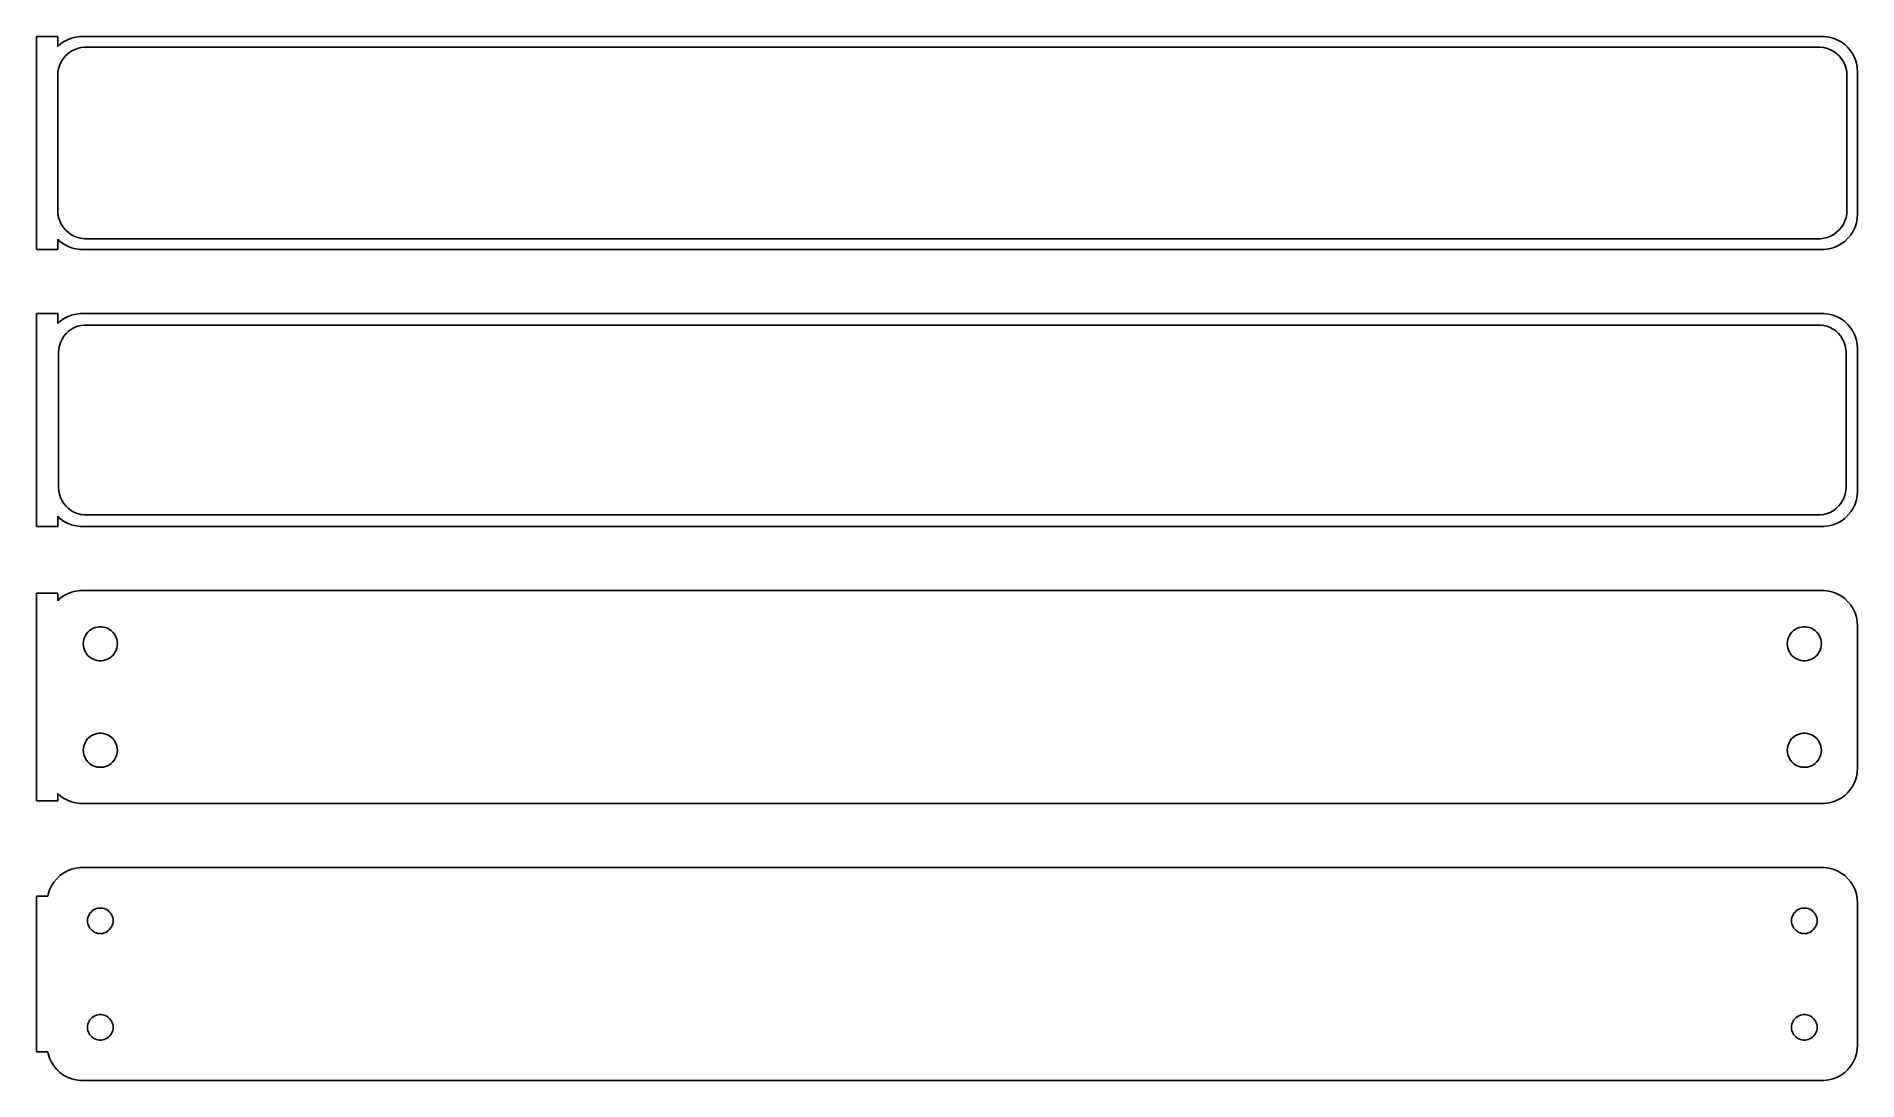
# Model space of a CAD drawing. Header units: metres. Extents: x -129 to 128, y 102 to 249.
import ezdxf

# ---------------------------------------------------------------- set-up
doc = ezdxf.new("R2010")
doc.units = ezdxf.units.M

msp = doc.modelspace()

# ---------------------------------------------------------------- linework, layer by layer
for p, q in [((-126, 248.99), (-129, 248.99)), ((-129, 248.99), (-129, 219.01)), ((-126, 247.559), (-126, 248.99)), ((-123.437, 248.911), (-124.045, 248.755)), ((-122.814, 248.99), (-123.437, 248.911)), ((122.814, 248.99), (-122.814, 248.99)), ((123.437, 248.911), (122.814, 248.99)), ((124.045, 248.755), (123.437, 248.911)), ((-125.687, 247.853), (-126, 247.559)), ((-125.179, 248.222), (-125.687, 247.853)), ((-124.629, 248.524), (-125.179, 248.222)), ((-124.916, 246.238), (-124.55, 246.582)), ((-124.045, 248.755), (-124.629, 248.524)), ((-124.55, 246.582), (-124.143, 246.877)), ((-124.143, 246.877), (-123.703, 247.119)), ((-123.703, 247.119), (-123.236, 247.304)), ((-123.236, 247.304), (-122.75, 247.429)), ((-122.75, 247.429), (-122.251, 247.492)), ((-122.251, 247.492), (122.251, 247.492)), ((122.251, 247.492), (122.75, 247.429)), ((122.75, 247.429), (123.236, 247.304)), ((123.236, 247.304), (123.703, 247.119)), ((123.703, 247.119), (124.143, 246.877)), ((124.629, 248.524), (124.045, 248.755)), ((124.143, 246.877), (124.55, 246.582)), ((124.55, 246.582), (124.916, 246.238)), ((125.179, 248.222), (124.629, 248.524)), ((125.687, 247.853), (125.179, 248.222)), ((126.145, 247.423), (125.687, 247.853)), ((126.545, 246.939), (126.145, 247.423)), ((126.882, 246.409), (126.545, 246.939)), ((127.149, 245.841), (126.882, 246.409)), ((-126, 243.5), (-125.968, 244.001)), ((-125.968, 244.001), (-125.874, 244.495)), ((-125.874, 244.495), (-125.719, 244.972)), ((-125.719, 244.972), (-125.505, 245.427)), ((-125.505, 245.427), (-125.236, 245.851)), ((-125.236, 245.851), (-124.916, 246.238)), ((124.916, 246.238), (125.236, 245.851)), ((125.236, 245.851), (125.505, 245.427)), ((125.505, 245.427), (125.719, 244.972)), ((125.719, 244.972), (125.874, 244.495)), ((125.874, 244.495), (125.968, 244.001)), ((125.968, 244.001), (126, 243.5)), ((127.343, 245.243), (127.149, 245.841)), ((127.461, 244.627), (127.343, 245.243)), ((127.5, 244), (127.461, 244.627)), ((127.5, 224), (127.5, 244)), ((-126, 224.5), (-126, 243.5)), ((126, 243.5), (126, 224.5)), ((-125.968, 223.999), (-126, 224.5)), ((-125.874, 223.505), (-125.968, 223.999)), ((-125.719, 223.028), (-125.874, 223.505)), ((125.874, 223.505), (125.719, 223.028)), ((125.968, 223.999), (125.874, 223.505)), ((126, 224.5), (125.968, 223.999)), ((127.343, 222.757), (127.461, 223.373)), ((127.461, 223.373), (127.5, 224)), ((-125.505, 222.573), (-125.719, 223.028)), ((-125.236, 222.149), (-125.505, 222.573)), ((-124.916, 221.762), (-125.236, 222.149)), ((-124.55, 221.418), (-124.916, 221.762)), ((-124.143, 221.123), (-124.55, 221.418)), ((-123.703, 220.881), (-124.143, 221.123)), ((-123.236, 220.696), (-123.703, 220.881)), ((-122.75, 220.571), (-123.236, 220.696)), ((123.236, 220.696), (122.75, 220.571)), ((123.703, 220.881), (123.236, 220.696)), ((124.143, 221.123), (123.703, 220.881)), ((124.55, 221.418), (124.143, 221.123)), ((124.916, 221.762), (124.55, 221.418)), ((125.236, 222.149), (124.916, 221.762)), ((125.505, 222.573), (125.236, 222.149)), ((125.719, 223.028), (125.505, 222.573)), ((126.145, 220.577), (126.545, 221.061)), ((126.545, 221.061), (126.882, 221.591)), ((126.882, 221.591), (127.149, 222.159)), ((127.149, 222.159), (127.343, 222.757)), ((-129, 219.01), (-126, 219.01)), ((-126, 220.441), (-125.687, 220.147)), ((-126, 219.01), (-126, 220.441)), ((-125.687, 220.147), (-125.179, 219.778)), ((-125.179, 219.778), (-124.629, 219.476)), ((-124.629, 219.476), (-124.045, 219.245)), ((-124.045, 219.245), (-123.437, 219.089)), ((-123.437, 219.089), (-122.814, 219.01)), ((-122.814, 219.01), (122.814, 219.01)), ((-122.251, 220.508), (-122.75, 220.571)), ((122.251, 220.508), (-122.251, 220.508)), ((122.75, 220.571), (122.251, 220.508)), ((122.814, 219.01), (123.437, 219.089)), ((123.437, 219.089), (124.045, 219.245)), ((124.045, 219.245), (124.629, 219.476)), ((124.629, 219.476), (125.179, 219.778)), ((125.179, 219.778), (125.687, 220.147)), ((125.687, 220.147), (126.145, 220.577)), ((-126, 209.99), (-129, 209.99)), ((-129, 209.99), (-129, 180.01)), ((-126, 208.559), (-126, 209.99)), ((-125.687, 208.853), (-126, 208.559)), ((-125.179, 209.222), (-125.687, 208.853)), ((-124.629, 209.524), (-125.179, 209.222)), ((-124.045, 209.755), (-124.629, 209.524)), ((-124.469, 207.484), (-124.075, 207.77)), ((-124.075, 207.77), (-123.649, 208.004)), ((-123.437, 209.911), (-124.045, 209.755)), ((-123.649, 208.004), (-123.197, 208.183)), ((-122.814, 209.99), (-123.437, 209.911)), ((-123.197, 208.183), (-122.726, 208.304)), ((122.814, 209.99), (-122.814, 209.99)), ((-122.726, 208.304), (-122.243, 208.365)), ((-122.243, 208.365), (122.243, 208.365)), ((122.243, 208.365), (122.726, 208.304)), ((122.726, 208.304), (123.197, 208.183)), ((123.437, 209.911), (122.814, 209.99)), ((123.197, 208.183), (123.649, 208.004)), ((124.045, 209.755), (123.437, 209.911)), ((123.649, 208.004), (124.075, 207.77)), ((124.629, 209.524), (124.045, 209.755)), ((124.075, 207.77), (124.469, 207.484)), ((125.179, 209.222), (124.629, 209.524)), ((125.687, 208.853), (125.179, 209.222)), ((126.145, 208.423), (125.687, 208.853)), ((126.545, 207.939), (126.145, 208.423)), ((126.882, 207.409), (126.545, 207.939)), ((-125.842, 204.985), (-125.751, 205.463)), ((-125.751, 205.463), (-125.601, 205.926)), ((-125.601, 205.926), (-125.394, 206.366)), ((-125.394, 206.366), (-125.133, 206.776)), ((-125.133, 206.776), (-124.823, 207.151)), ((-124.823, 207.151), (-124.469, 207.484)), ((124.469, 207.484), (124.823, 207.151)), ((124.823, 207.151), (125.133, 206.776)), ((125.133, 206.776), (125.394, 206.366)), ((125.394, 206.366), (125.601, 205.926)), ((125.601, 205.926), (125.751, 205.463)), ((125.751, 205.463), (125.842, 204.985)), ((127.149, 206.841), (126.882, 207.409)), ((127.343, 206.243), (127.149, 206.841)), ((127.461, 205.627), (127.343, 206.243)), ((127.5, 205), (127.461, 205.627)), ((-125.873, 204.5), (-125.842, 204.985)), ((-125.873, 185.5), (-125.873, 204.5)), ((125.842, 204.985), (125.873, 204.5)), ((125.873, 204.5), (125.873, 185.5)), ((127.5, 185), (127.5, 205)), ((-125.842, 185.015), (-125.873, 185.5)), ((-125.751, 184.537), (-125.842, 185.015)), ((125.842, 185.015), (125.751, 184.537)), ((125.873, 185.5), (125.842, 185.015)), ((127.461, 184.373), (127.5, 185)), ((-125.601, 184.074), (-125.751, 184.537)), ((-125.394, 183.634), (-125.601, 184.074)), ((-125.133, 183.224), (-125.394, 183.634)), ((-124.823, 182.849), (-125.133, 183.224)), ((-124.469, 182.516), (-124.823, 182.849)), ((-124.075, 182.23), (-124.469, 182.516)), ((-123.649, 181.996), (-124.075, 182.23)), ((124.075, 182.23), (123.649, 181.996)), ((124.469, 182.516), (124.075, 182.23)), ((124.823, 182.849), (124.469, 182.516)), ((125.133, 183.224), (124.823, 182.849)), ((125.394, 183.634), (125.133, 183.224)), ((125.601, 184.074), (125.394, 183.634)), ((125.751, 184.537), (125.601, 184.074)), ((126.545, 182.061), (126.882, 182.591)), ((126.882, 182.591), (127.149, 183.159)), ((127.149, 183.159), (127.343, 183.757)), ((127.343, 183.757), (127.461, 184.373)), ((-129, 180.01), (-126, 180.01)), ((-126, 181.441), (-125.687, 181.147)), ((-126, 180.01), (-126, 181.441)), ((-125.687, 181.147), (-125.179, 180.778)), ((-125.179, 180.778), (-124.629, 180.476)), ((-124.629, 180.476), (-124.045, 180.245)), ((-124.045, 180.245), (-123.437, 180.089)), ((-123.197, 181.817), (-123.649, 181.996)), ((-123.437, 180.089), (-122.814, 180.01)), ((-122.726, 181.696), (-123.197, 181.817)), ((-122.814, 180.01), (122.814, 180.01)), ((-122.243, 181.635), (-122.726, 181.696)), ((122.243, 181.635), (-122.243, 181.635)), ((122.726, 181.696), (122.243, 181.635)), ((123.197, 181.817), (122.726, 181.696)), ((122.814, 180.01), (123.437, 180.089)), ((123.649, 181.996), (123.197, 181.817)), ((123.437, 180.089), (124.045, 180.245)), ((124.045, 180.245), (124.629, 180.476)), ((124.629, 180.476), (125.179, 180.778)), ((125.179, 180.778), (125.687, 181.147)), ((125.687, 181.147), (126.145, 181.577)), ((126.145, 181.577), (126.545, 182.061)), ((-126, 170.615), (-129, 170.615)), ((-129, 170.615), (-129, 141.385)), ((-126, 169.559), (-126, 170.615)), ((-125.687, 169.853), (-126, 169.559)), ((-125.179, 170.222), (-125.687, 169.853)), ((-124.629, 170.524), (-125.179, 170.222)), ((-124.045, 170.755), (-124.629, 170.524)), ((-123.437, 170.911), (-124.045, 170.755)), ((-122.814, 170.99), (-123.437, 170.911)), ((122.814, 170.99), (-122.814, 170.99)), ((123.437, 170.911), (122.814, 170.99)), ((124.045, 170.755), (123.437, 170.911)), ((124.629, 170.524), (124.045, 170.755)), ((125.179, 170.222), (124.629, 170.524)), ((125.687, 169.853), (125.179, 170.222)), ((126.145, 169.423), (125.687, 169.853)), ((126.545, 168.939), (126.145, 169.423)), ((126.882, 168.409), (126.545, 168.939)), ((127.149, 167.841), (126.882, 168.409)), ((127.343, 167.243), (127.149, 167.841)), ((127.461, 166.627), (127.343, 167.243)), ((-122.325, 164.097), (-122.231, 164.383)), ((-122.231, 164.383), (-122.103, 164.656)), ((-122.103, 164.656), (-121.942, 164.911)), ((-121.942, 164.911), (-121.75, 165.143)), ((-121.75, 165.143), (-121.53, 165.349)), ((-121.53, 165.349), (-121.286, 165.526)), ((-121.286, 165.526), (-121.022, 165.672)), ((-121.022, 165.672), (-120.742, 165.783)), ((-120.742, 165.783), (-120.45, 165.857)), ((-120.45, 165.857), (-120.151, 165.895)), ((-120.151, 165.895), (-119.849, 165.895)), ((-119.849, 165.895), (-119.55, 165.857)), ((-119.55, 165.857), (-119.258, 165.783)), ((-119.258, 165.783), (-118.978, 165.672)), ((-118.978, 165.672), (-118.714, 165.526)), ((-118.714, 165.526), (-118.47, 165.349)), ((-118.47, 165.349), (-118.25, 165.143)), ((-118.25, 165.143), (-118.058, 164.911)), ((-118.058, 164.911), (-117.897, 164.656)), ((-117.897, 164.656), (-117.769, 164.383)), ((-117.769, 164.383), (-117.675, 164.097)), ((117.675, 164.097), (117.769, 164.383)), ((117.769, 164.383), (117.897, 164.656)), ((117.897, 164.656), (118.058, 164.911)), ((118.058, 164.911), (118.25, 165.143)), ((118.25, 165.143), (118.47, 165.349)), ((118.47, 165.349), (118.714, 165.526)), ((118.714, 165.526), (118.978, 165.672)), ((118.978, 165.672), (119.258, 165.783)), ((119.258, 165.783), (119.55, 165.857)), ((119.55, 165.857), (119.849, 165.895)), ((119.849, 165.895), (120.151, 165.895)), ((120.151, 165.895), (120.45, 165.857)), ((120.45, 165.857), (120.742, 165.783)), ((120.742, 165.783), (121.022, 165.672)), ((121.022, 165.672), (121.286, 165.526)), ((121.286, 165.526), (121.53, 165.349)), ((121.53, 165.349), (121.75, 165.143)), ((121.75, 165.143), (121.942, 164.911)), ((121.942, 164.911), (122.103, 164.656)), ((122.103, 164.656), (122.231, 164.383)), ((122.231, 164.383), (122.325, 164.097)), ((127.5, 166), (127.461, 166.627)), ((127.5, 146), (127.5, 166)), ((-122.4, 163.5), (-122.381, 163.801)), ((-122.381, 163.199), (-122.4, 163.5)), ((-122.381, 163.801), (-122.325, 164.097)), ((-122.325, 162.903), (-122.381, 163.199)), ((-122.231, 162.617), (-122.325, 162.903)), ((-122.103, 162.344), (-122.231, 162.617)), ((-121.942, 162.089), (-122.103, 162.344)), ((-121.75, 161.857), (-121.942, 162.089)), ((-121.53, 161.651), (-121.75, 161.857)), ((-121.286, 161.474), (-121.53, 161.651)), ((-118.47, 161.651), (-118.714, 161.474)), ((-118.25, 161.857), (-118.47, 161.651)), ((-118.058, 162.089), (-118.25, 161.857)), ((-117.897, 162.344), (-118.058, 162.089)), ((-117.769, 162.617), (-117.897, 162.344)), ((-117.675, 162.903), (-117.769, 162.617)), ((-117.675, 164.097), (-117.619, 163.801)), ((-117.619, 163.199), (-117.675, 162.903)), ((-117.619, 163.801), (-117.6, 163.5)), ((-117.6, 163.5), (-117.619, 163.199)), ((117.6, 163.5), (117.619, 163.801)), ((117.619, 163.199), (117.6, 163.5)), ((117.619, 163.801), (117.675, 164.097)), ((117.675, 162.903), (117.619, 163.199)), ((117.769, 162.617), (117.675, 162.903)), ((117.897, 162.344), (117.769, 162.617)), ((118.058, 162.089), (117.897, 162.344)), ((118.25, 161.857), (118.058, 162.089)), ((118.47, 161.651), (118.25, 161.857)), ((118.714, 161.474), (118.47, 161.651)), ((121.53, 161.651), (121.286, 161.474)), ((121.75, 161.857), (121.53, 161.651)), ((121.942, 162.089), (121.75, 161.857)), ((122.103, 162.344), (121.942, 162.089)), ((122.231, 162.617), (122.103, 162.344)), ((122.325, 162.903), (122.231, 162.617)), ((122.325, 164.097), (122.381, 163.801)), ((122.381, 163.199), (122.325, 162.903)), ((122.381, 163.801), (122.4, 163.5)), ((122.4, 163.5), (122.381, 163.199)), ((-121.022, 161.328), (-121.286, 161.474)), ((-120.742, 161.217), (-121.022, 161.328)), ((-120.45, 161.143), (-120.742, 161.217)), ((-120.151, 161.105), (-120.45, 161.143)), ((-119.849, 161.105), (-120.151, 161.105)), ((-119.55, 161.143), (-119.849, 161.105)), ((-119.258, 161.217), (-119.55, 161.143)), ((-118.978, 161.328), (-119.258, 161.217)), ((-118.714, 161.474), (-118.978, 161.328)), ((118.978, 161.328), (118.714, 161.474)), ((119.258, 161.217), (118.978, 161.328)), ((119.55, 161.143), (119.258, 161.217)), ((119.849, 161.105), (119.55, 161.143)), ((120.151, 161.105), (119.849, 161.105)), ((120.45, 161.143), (120.151, 161.105)), ((120.742, 161.217), (120.45, 161.143)), ((121.022, 161.328), (120.742, 161.217)), ((121.286, 161.474), (121.022, 161.328)), ((-122.4, 148.5), (-122.381, 148.801)), ((-122.381, 148.801), (-122.325, 149.097)), ((-122.325, 149.097), (-122.231, 149.383)), ((-122.231, 149.383), (-122.103, 149.656)), ((-122.103, 149.656), (-121.942, 149.911)), ((-121.942, 149.911), (-121.75, 150.143)), ((-121.75, 150.143), (-121.53, 150.349)), ((-121.53, 150.349), (-121.286, 150.526)), ((-121.286, 150.526), (-121.022, 150.672)), ((-121.022, 150.672), (-120.742, 150.783)), ((-120.742, 150.783), (-120.45, 150.857)), ((-120.45, 150.857), (-120.151, 150.895)), ((-120.151, 150.895), (-119.849, 150.895)), ((-119.849, 150.895), (-119.55, 150.857)), ((-119.55, 150.857), (-119.258, 150.783)), ((-119.258, 150.783), (-118.978, 150.672)), ((-118.978, 150.672), (-118.714, 150.526)), ((-118.714, 150.526), (-118.47, 150.349)), ((-118.47, 150.349), (-118.25, 150.143)), ((-118.25, 150.143), (-118.058, 149.911)), ((-118.058, 149.911), (-117.897, 149.656)), ((-117.897, 149.656), (-117.769, 149.383)), ((-117.769, 149.383), (-117.675, 149.097)), ((-117.675, 149.097), (-117.619, 148.801)), ((-117.619, 148.801), (-117.6, 148.5)), ((117.6, 148.5), (117.619, 148.801)), ((117.619, 148.801), (117.675, 149.097)), ((117.675, 149.097), (117.769, 149.383)), ((117.769, 149.383), (117.897, 149.656)), ((117.897, 149.656), (118.058, 149.911)), ((118.058, 149.911), (118.25, 150.143)), ((118.25, 150.143), (118.47, 150.349)), ((118.47, 150.349), (118.714, 150.526)), ((118.714, 150.526), (118.978, 150.672)), ((118.978, 150.672), (119.258, 150.783)), ((119.258, 150.783), (119.55, 150.857)), ((119.55, 150.857), (119.849, 150.895)), ((119.849, 150.895), (120.151, 150.895)), ((120.151, 150.895), (120.45, 150.857)), ((120.45, 150.857), (120.742, 150.783)), ((120.742, 150.783), (121.022, 150.672)), ((121.022, 150.672), (121.286, 150.526)), ((121.286, 150.526), (121.53, 150.349)), ((121.53, 150.349), (121.75, 150.143)), ((121.75, 150.143), (121.942, 149.911)), ((121.942, 149.911), (122.103, 149.656)), ((122.103, 149.656), (122.231, 149.383)), ((122.231, 149.383), (122.325, 149.097)), ((122.325, 149.097), (122.381, 148.801)), ((122.381, 148.801), (122.4, 148.5)), ((-122.381, 148.199), (-122.4, 148.5)), ((-122.325, 147.903), (-122.381, 148.199)), ((-122.231, 147.617), (-122.325, 147.903)), ((-122.103, 147.344), (-122.231, 147.617)), ((-121.942, 147.089), (-122.103, 147.344)), ((-121.75, 146.857), (-121.942, 147.089)), ((-121.53, 146.651), (-121.75, 146.857)), ((-121.286, 146.474), (-121.53, 146.651)), ((-121.022, 146.328), (-121.286, 146.474)), ((-120.742, 146.217), (-121.022, 146.328)), ((-120.45, 146.143), (-120.742, 146.217)), ((-119.258, 146.217), (-119.55, 146.143)), ((-118.978, 146.328), (-119.258, 146.217)), ((-118.714, 146.474), (-118.978, 146.328)), ((-118.47, 146.651), (-118.714, 146.474)), ((-118.25, 146.857), (-118.47, 146.651)), ((-118.058, 147.089), (-118.25, 146.857)), ((-117.897, 147.344), (-118.058, 147.089)), ((-117.769, 147.617), (-117.897, 147.344)), ((-117.675, 147.903), (-117.769, 147.617)), ((-117.619, 148.199), (-117.675, 147.903)), ((-117.6, 148.5), (-117.619, 148.199)), ((117.619, 148.199), (117.6, 148.5)), ((117.675, 147.903), (117.619, 148.199)), ((117.769, 147.617), (117.675, 147.903)), ((117.897, 147.344), (117.769, 147.617)), ((118.058, 147.089), (117.897, 147.344)), ((118.25, 146.857), (118.058, 147.089)), ((118.47, 146.651), (118.25, 146.857)), ((118.714, 146.474), (118.47, 146.651)), ((118.978, 146.328), (118.714, 146.474)), ((119.258, 146.217), (118.978, 146.328)), ((119.55, 146.143), (119.258, 146.217)), ((120.742, 146.217), (120.45, 146.143)), ((121.022, 146.328), (120.742, 146.217)), ((121.286, 146.474), (121.022, 146.328)), ((121.53, 146.651), (121.286, 146.474)), ((121.75, 146.857), (121.53, 146.651)), ((121.942, 147.089), (121.75, 146.857)), ((122.103, 147.344), (121.942, 147.089)), ((122.231, 147.617), (122.103, 147.344)), ((122.325, 147.903), (122.231, 147.617)), ((122.381, 148.199), (122.325, 147.903)), ((122.4, 148.5), (122.381, 148.199)), ((-120.151, 146.105), (-120.45, 146.143)), ((-119.849, 146.105), (-120.151, 146.105)), ((-119.55, 146.143), (-119.849, 146.105)), ((119.849, 146.105), (119.55, 146.143)), ((120.151, 146.105), (119.849, 146.105)), ((120.45, 146.143), (120.151, 146.105)), ((126.882, 143.591), (127.149, 144.159)), ((127.149, 144.159), (127.343, 144.757)), ((127.343, 144.757), (127.461, 145.373)), ((127.461, 145.373), (127.5, 146)), ((-129, 141.385), (-126, 141.385)), ((-126, 141.385), (-126, 142.441)), ((-126, 142.441), (-125.687, 142.147)), ((-125.687, 142.147), (-125.179, 141.778)), ((-125.179, 141.778), (-124.629, 141.476)), ((-124.629, 141.476), (-124.045, 141.245)), ((-124.045, 141.245), (-123.437, 141.089)), ((-123.437, 141.089), (-122.814, 141.01)), ((122.814, 141.01), (123.437, 141.089)), ((123.437, 141.089), (124.045, 141.245)), ((124.045, 141.245), (124.629, 141.476)), ((124.629, 141.476), (125.179, 141.778)), ((125.179, 141.778), (125.687, 142.147)), ((125.687, 142.147), (126.145, 142.577)), ((126.145, 142.577), (126.545, 143.061)), ((126.545, 143.061), (126.882, 143.591)), ((-122.814, 141.01), (122.814, 141.01)), ((-125.687, 130.853), (-126.145, 130.423)), ((-125.179, 131.222), (-125.687, 130.853)), ((-124.629, 131.524), (-125.179, 131.222)), ((-124.045, 131.755), (-124.629, 131.524)), ((-123.437, 131.911), (-124.045, 131.755)), ((-122.814, 131.99), (-123.437, 131.911)), ((122.814, 131.99), (-122.814, 131.99)), ((123.437, 131.911), (122.814, 131.99)), ((124.045, 131.755), (123.437, 131.911)), ((124.629, 131.524), (124.045, 131.755)), ((125.179, 131.222), (124.629, 131.524)), ((125.687, 130.853), (125.179, 131.222)), ((126.145, 130.423), (125.687, 130.853)), ((-127.149, 128.841), (-127.343, 128.243)), ((-126.882, 129.409), (-127.149, 128.841)), ((-126.545, 129.939), (-126.882, 129.409)), ((-126.145, 130.423), (-126.545, 129.939)), ((126.545, 129.939), (126.145, 130.423)), ((126.882, 129.409), (126.545, 129.939)), ((127.149, 128.841), (126.882, 129.409)), ((127.343, 128.243), (127.149, 128.841)), ((-127.4, 127.944), (-129, 127.944)), ((-129, 127.944), (-129, 106.056)), ((-127.343, 128.243), (-127.4, 127.944)), ((-121.456, 125.558), (-121.312, 125.732)), ((-121.312, 125.732), (-121.147, 125.887)), ((-121.147, 125.887), (-120.964, 126.02)), ((-120.964, 126.02), (-120.766, 126.129)), ((-120.766, 126.129), (-120.556, 126.212)), ((-120.556, 126.212), (-120.337, 126.268)), ((-120.337, 126.268), (-120.113, 126.296)), ((-120.113, 126.296), (-119.887, 126.296)), ((-119.887, 126.296), (-119.663, 126.268)), ((-119.663, 126.268), (-119.444, 126.212)), ((-119.444, 126.212), (-119.234, 126.129)), ((-119.234, 126.129), (-119.036, 126.02)), ((-119.036, 126.02), (-118.853, 125.887)), ((-118.853, 125.887), (-118.688, 125.732)), ((-118.688, 125.732), (-118.544, 125.558)), ((118.544, 125.558), (118.688, 125.732)), ((118.688, 125.732), (118.853, 125.887)), ((118.853, 125.887), (119.036, 126.02)), ((119.036, 126.02), (119.234, 126.129)), ((119.234, 126.129), (119.444, 126.212)), ((119.444, 126.212), (119.663, 126.268)), ((119.663, 126.268), (119.887, 126.296)), ((119.887, 126.296), (120.113, 126.296)), ((120.113, 126.296), (120.337, 126.268)), ((120.337, 126.268), (120.556, 126.212)), ((120.556, 126.212), (120.766, 126.129)), ((120.766, 126.129), (120.964, 126.02)), ((120.964, 126.02), (121.147, 125.887)), ((121.147, 125.887), (121.312, 125.732)), ((121.312, 125.732), (121.456, 125.558)), ((127.461, 127.627), (127.343, 128.243)), ((127.5, 127), (127.461, 127.627)), ((127.5, 107), (127.5, 127)), ((-121.8, 124.5), (-121.786, 124.726)), ((-121.786, 124.274), (-121.8, 124.5)), ((-121.786, 124.726), (-121.743, 124.948)), ((-121.743, 124.052), (-121.786, 124.274)), ((-121.743, 124.948), (-121.674, 125.163)), ((-121.674, 123.837), (-121.743, 124.052)), ((-121.674, 125.163), (-121.577, 125.367)), ((-121.577, 123.633), (-121.674, 123.837)), ((-121.577, 125.367), (-121.456, 125.558)), ((-121.456, 123.442), (-121.577, 123.633)), ((-121.312, 123.268), (-121.456, 123.442)), ((-121.147, 123.113), (-121.312, 123.268)), ((-118.688, 123.268), (-118.853, 123.113)), ((-118.544, 123.442), (-118.688, 123.268)), ((-118.544, 125.558), (-118.423, 125.367)), ((-118.423, 123.633), (-118.544, 123.442)), ((-118.423, 125.367), (-118.326, 125.163)), ((-118.326, 123.837), (-118.423, 123.633)), ((-118.326, 125.163), (-118.257, 124.948)), ((-118.257, 124.052), (-118.326, 123.837)), ((-118.257, 124.948), (-118.214, 124.726)), ((-118.214, 124.274), (-118.257, 124.052)), ((-118.214, 124.726), (-118.2, 124.5)), ((-118.2, 124.5), (-118.214, 124.274)), ((118.2, 124.5), (118.214, 124.726)), ((118.214, 124.274), (118.2, 124.5)), ((118.214, 124.726), (118.257, 124.948)), ((118.257, 124.052), (118.214, 124.274)), ((118.257, 124.948), (118.326, 125.163)), ((118.326, 123.837), (118.257, 124.052)), ((118.326, 125.163), (118.423, 125.367)), ((118.423, 123.633), (118.326, 123.837)), ((118.423, 125.367), (118.544, 125.558)), ((118.544, 123.442), (118.423, 123.633)), ((118.688, 123.268), (118.544, 123.442)), ((118.853, 123.113), (118.688, 123.268)), ((121.312, 123.268), (121.147, 123.113)), ((121.456, 123.442), (121.312, 123.268)), ((121.456, 125.558), (121.577, 125.367)), ((121.577, 123.633), (121.456, 123.442)), ((121.577, 125.367), (121.674, 125.163)), ((121.674, 123.837), (121.577, 123.633)), ((121.674, 125.163), (121.743, 124.948)), ((121.743, 124.052), (121.674, 123.837)), ((121.743, 124.948), (121.786, 124.726)), ((121.786, 124.274), (121.743, 124.052)), ((121.786, 124.726), (121.8, 124.5)), ((121.8, 124.5), (121.786, 124.274)), ((-120.964, 122.98), (-121.147, 123.113)), ((-120.766, 122.871), (-120.964, 122.98)), ((-120.556, 122.788), (-120.766, 122.871)), ((-120.337, 122.732), (-120.556, 122.788)), ((-120.113, 122.704), (-120.337, 122.732)), ((-119.887, 122.704), (-120.113, 122.704)), ((-119.663, 122.732), (-119.887, 122.704)), ((-119.444, 122.788), (-119.663, 122.732)), ((-119.234, 122.871), (-119.444, 122.788)), ((-119.036, 122.98), (-119.234, 122.871)), ((-118.853, 123.113), (-119.036, 122.98)), ((119.036, 122.98), (118.853, 123.113)), ((119.234, 122.871), (119.036, 122.98)), ((119.444, 122.788), (119.234, 122.871)), ((119.663, 122.732), (119.444, 122.788)), ((119.887, 122.704), (119.663, 122.732)), ((120.113, 122.704), (119.887, 122.704)), ((120.337, 122.732), (120.113, 122.704)), ((120.556, 122.788), (120.337, 122.732)), ((120.766, 122.871), (120.556, 122.788)), ((120.964, 122.98), (120.766, 122.871)), ((121.147, 123.113), (120.964, 122.98)), ((-121.674, 110.163), (-121.577, 110.367)), ((-121.577, 110.367), (-121.456, 110.558)), ((-121.456, 110.558), (-121.312, 110.732)), ((-121.312, 110.732), (-121.147, 110.887)), ((-121.147, 110.887), (-120.964, 111.02)), ((-120.964, 111.02), (-120.766, 111.129)), ((-120.766, 111.129), (-120.556, 111.212)), ((-120.556, 111.212), (-120.337, 111.268)), ((-120.337, 111.268), (-120.113, 111.296)), ((-120.113, 111.296), (-119.887, 111.296)), ((-119.887, 111.296), (-119.663, 111.268)), ((-119.663, 111.268), (-119.444, 111.212)), ((-119.444, 111.212), (-119.234, 111.129)), ((-119.234, 111.129), (-119.036, 111.02)), ((-119.036, 111.02), (-118.853, 110.887)), ((-118.853, 110.887), (-118.688, 110.732)), ((-118.688, 110.732), (-118.544, 110.558)), ((-118.544, 110.558), (-118.423, 110.367)), ((-118.423, 110.367), (-118.326, 110.163)), ((118.326, 110.163), (118.423, 110.367)), ((118.423, 110.367), (118.544, 110.558)), ((118.544, 110.558), (118.688, 110.732)), ((118.688, 110.732), (118.853, 110.887)), ((118.853, 110.887), (119.036, 111.02)), ((119.036, 111.02), (119.234, 111.129)), ((119.234, 111.129), (119.444, 111.212)), ((119.444, 111.212), (119.663, 111.268)), ((119.663, 111.268), (119.887, 111.296)), ((119.887, 111.296), (120.113, 111.296)), ((120.113, 111.296), (120.337, 111.268)), ((120.337, 111.268), (120.556, 111.212)), ((120.556, 111.212), (120.766, 111.129)), ((120.766, 111.129), (120.964, 111.02)), ((120.964, 111.02), (121.147, 110.887)), ((121.147, 110.887), (121.312, 110.732)), ((121.312, 110.732), (121.456, 110.558)), ((121.456, 110.558), (121.577, 110.367)), ((121.577, 110.367), (121.674, 110.163)), ((-121.8, 109.5), (-121.786, 109.726)), ((-121.786, 109.274), (-121.8, 109.5)), ((-121.786, 109.726), (-121.743, 109.948)), ((-121.743, 109.052), (-121.786, 109.274)), ((-121.743, 109.948), (-121.674, 110.163)), ((-121.674, 108.837), (-121.743, 109.052)), ((-121.577, 108.633), (-121.674, 108.837)), ((-121.456, 108.442), (-121.577, 108.633)), ((-121.312, 108.268), (-121.456, 108.442)), ((-121.147, 108.113), (-121.312, 108.268)), ((-120.964, 107.98), (-121.147, 108.113)), ((-120.766, 107.871), (-120.964, 107.98)), ((-120.556, 107.788), (-120.766, 107.871)), ((-120.337, 107.732), (-120.556, 107.788)), ((-120.113, 107.704), (-120.337, 107.732)), ((-119.663, 107.732), (-119.887, 107.704)), ((-119.444, 107.788), (-119.663, 107.732)), ((-119.234, 107.871), (-119.444, 107.788)), ((-119.036, 107.98), (-119.234, 107.871)), ((-118.853, 108.113), (-119.036, 107.98)), ((-118.688, 108.268), (-118.853, 108.113)), ((-118.544, 108.442), (-118.688, 108.268)), ((-118.423, 108.633), (-118.544, 108.442)), ((-118.326, 108.837), (-118.423, 108.633)), ((-118.326, 110.163), (-118.257, 109.948)), ((-118.257, 109.052), (-118.326, 108.837)), ((-118.257, 109.948), (-118.214, 109.726)), ((-118.214, 109.274), (-118.257, 109.052)), ((-118.214, 109.726), (-118.2, 109.5)), ((-118.2, 109.5), (-118.214, 109.274)), ((118.2, 109.5), (118.214, 109.726)), ((118.214, 109.274), (118.2, 109.5)), ((118.214, 109.726), (118.257, 109.948)), ((118.257, 109.052), (118.214, 109.274)), ((118.257, 109.948), (118.326, 110.163)), ((118.326, 108.837), (118.257, 109.052)), ((118.423, 108.633), (118.326, 108.837)), ((118.544, 108.442), (118.423, 108.633)), ((118.688, 108.268), (118.544, 108.442)), ((118.853, 108.113), (118.688, 108.268)), ((119.036, 107.98), (118.853, 108.113)), ((119.234, 107.871), (119.036, 107.98)), ((119.444, 107.788), (119.234, 107.871)), ((119.663, 107.732), (119.444, 107.788)), ((119.887, 107.704), (119.663, 107.732)), ((120.337, 107.732), (120.113, 107.704)), ((120.556, 107.788), (120.337, 107.732)), ((120.766, 107.871), (120.556, 107.788)), ((120.964, 107.98), (120.766, 107.871)), ((121.147, 108.113), (120.964, 107.98)), ((121.312, 108.268), (121.147, 108.113)), ((121.456, 108.442), (121.312, 108.268)), ((121.577, 108.633), (121.456, 108.442)), ((121.674, 108.837), (121.577, 108.633)), ((121.674, 110.163), (121.743, 109.948)), ((121.743, 109.052), (121.674, 108.837)), ((121.743, 109.948), (121.786, 109.726)), ((121.786, 109.274), (121.743, 109.052)), ((121.786, 109.726), (121.8, 109.5)), ((121.8, 109.5), (121.786, 109.274)), ((-129, 106.056), (-127.4, 106.056)), ((-127.4, 106.056), (-127.343, 105.757)), ((-127.343, 105.757), (-127.149, 105.159)), ((-119.887, 107.704), (-120.113, 107.704)), ((120.113, 107.704), (119.887, 107.704)), ((127.149, 105.159), (127.343, 105.757)), ((127.343, 105.757), (127.461, 106.373)), ((127.461, 106.373), (127.5, 107)), ((-127.149, 105.159), (-126.882, 104.591)), ((-126.882, 104.591), (-126.545, 104.061)), ((-126.545, 104.061), (-126.145, 103.577)), ((-126.145, 103.577), (-125.687, 103.147)), ((-125.687, 103.147), (-125.179, 102.778)), ((-125.179, 102.778), (-124.629, 102.476)), ((124.629, 102.476), (125.179, 102.778)), ((125.179, 102.778), (125.687, 103.147)), ((125.687, 103.147), (126.145, 103.577)), ((126.145, 103.577), (126.545, 104.061)), ((126.545, 104.061), (126.882, 104.591)), ((126.882, 104.591), (127.149, 105.159)), ((-124.629, 102.476), (-124.045, 102.245)), ((-124.045, 102.245), (-123.437, 102.089)), ((-123.437, 102.089), (-122.814, 102.01)), ((-122.814, 102.01), (122.814, 102.01)), ((122.814, 102.01), (123.437, 102.089)), ((123.437, 102.089), (124.045, 102.245)), ((124.045, 102.245), (124.629, 102.476))]:
    msp.add_line(p, q)

doc.saveas('drawing.dxf')
